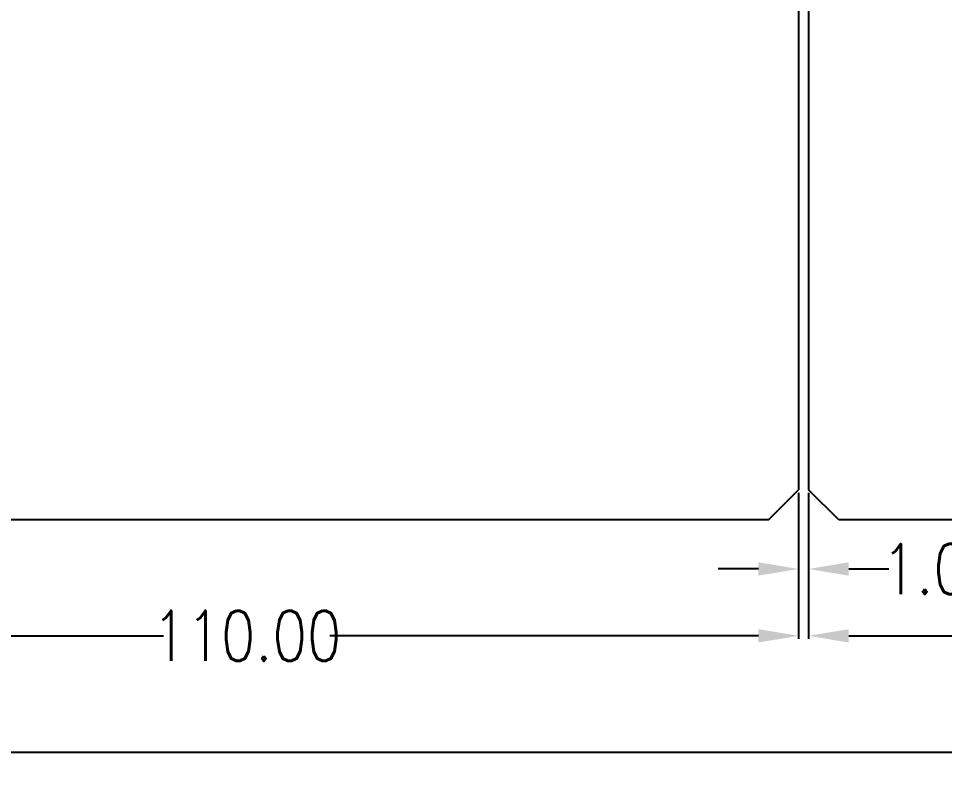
# Model space of a CAD drawing. Header units: millimetres. Extents: x 23075 to 24509, y -21593 to -20579.
# Drawn here: x 23311.5 to 23403.8, y -21093.4 to -21016.9 of the extents above; entities that cross this region are included whole.
import ezdxf

# ---------------------------------------------------------------- set-up
doc = ezdxf.new("R2010")
doc.units = ezdxf.units.MM
doc.header["$LTSCALE"] = 8
doc.layers.get('DEFPOINTS').update_dxf_attribs({"color": 6})
doc.layers.add('dim', color=3, linetype='Continuous', lineweight=15)
doc.styles.get("Standard").update_dxf_attribs({"font": 'txt.shx', "width": 0.8, "bigfont": 'chineset.shx'})
doc.dimstyles.new('ISO-25', dxfattribs={"dimtxt": 5, "dimasz": 4, "dimexe": 0.3, "dimexo": 0.3, "dimtad": 0, "dimzin": 1, "dimdsep": 46, "dimtxsty": 'Standard', "dimcen": 0, "dimclrd": 3, "dimclre": 3, "dimclrt": 3, "dimazin": 0, "dimtfac": 1, "dimtofl": 0, "dimtmove": 0, "dimatfit": 0, "dimfxl": 0, "dimarcsym": 0})

# ---------------------------------------------------------------- blocks, each defined once
blk = doc.blocks.new('*D27554')
at = {"layer": 'DEFPOINTS', "color": 0}
for p in [(23389.215, -21063.885), (23390.215, -21063.885), (23390.215, -21071.785)]:
    blk.add_point(p, dxfattribs=at)
at = {"layer": 'dim', "color": 3, "lineweight": -2}
for p, q in [((23389.215, -21064.185), (23389.215, -21072.085)), ((23390.215, -21064.185), (23390.215, -21072.085)), ((23385.215, -21071.785), (23381.215, -21071.785)), ((23394.215, -21071.785), (23398.215, -21071.785))]:
    blk.add_line(p, q, dxfattribs=at)
at = {"layer": 'dim', "color": 3}
for points in [[(23385.215, -21072.451), (23385.215, -21071.118), (23389.215, -21071.785)], [(23394.215, -21071.118), (23394.215, -21072.451), (23390.215, -21071.785)]]:
    blk.add_solid(points, dxfattribs=at)
at = {"layer": 'dim', "color": 3, "insert": (23403.506, -21071.785), "char_height": 5, "attachment_point": 5}
blk.add_mtext('1.00', dxfattribs=at)
blk = doc.blocks.new('*D27555')
at = {"layer": 'DEFPOINTS', "color": 0}
for p in [(23390.215, -21063.885), (23480.215, -21063.885), (23480.215, -21078.447)]:
    blk.add_point(p, dxfattribs=at)
at = {"layer": 'dim', "color": 3, "lineweight": -2}
for p, q in [((23390.215, -21064.185), (23390.215, -21078.747)), ((23480.215, -21064.185), (23480.215, -21078.747)), ((23394.215, -21078.447), (23427.59, -21078.447)), ((23476.215, -21078.447), (23442.84, -21078.447))]:
    blk.add_line(p, q, dxfattribs=at)
at = {"layer": 'dim', "color": 3}
for points in [[(23394.215, -21077.78), (23394.215, -21079.113), (23390.215, -21078.447)], [(23476.215, -21079.113), (23476.215, -21077.78), (23480.215, -21078.447)]]:
    blk.add_solid(points, dxfattribs=at)
at = {"layer": 'dim', "color": 3, "insert": (23435.215, -21078.447), "char_height": 5, "attachment_point": 5}
blk.add_mtext('90.00', dxfattribs=at)
blk = doc.blocks.new('*D27556')
at = {"layer": 'DEFPOINTS', "color": 0}
for p in [(23279.215, -21063.885), (23389.215, -21063.885), (23389.215, -21078.447)]:
    blk.add_point(p, dxfattribs=at)
at = {"layer": 'dim', "color": 3, "lineweight": -2}
for p, q in [((23279.215, -21064.185), (23279.215, -21078.747)), ((23389.215, -21064.185), (23389.215, -21078.747)), ((23283.215, -21078.447), (23325.923, -21078.447)), ((23385.215, -21078.447), (23342.506, -21078.447))]:
    blk.add_line(p, q, dxfattribs=at)
at = {"layer": 'dim', "color": 3}
for points in [[(23283.215, -21077.78), (23283.215, -21079.113), (23279.215, -21078.447)], [(23385.215, -21079.113), (23385.215, -21077.78), (23389.215, -21078.447)]]:
    blk.add_solid(points, dxfattribs=at)
at = {"layer": 'dim', "color": 3, "insert": (23334.215, -21078.447), "char_height": 5, "attachment_point": 5}
blk.add_mtext('110.00', dxfattribs=at)
blk = doc.blocks.new('*D27559')
at = {"layer": 'DEFPOINTS', "color": 0}
for p in [(23124.215, -21063.885), (23480.215, -21063.885), (23480.215, -21090.082)]:
    blk.add_point(p, dxfattribs=at)
at = {"layer": 'dim', "color": 3, "lineweight": -2}
for p, q in [((23124.215, -21064.185), (23124.215, -21090.382)), ((23480.215, -21064.185), (23480.215, -21090.382)), ((23128.215, -21090.082), (23282.256, -21090.082)), ((23476.215, -21090.082), (23302.173, -21090.082))]:
    blk.add_line(p, q, dxfattribs=at)
at = {"layer": 'dim', "color": 3}
for points in [[(23128.215, -21089.415), (23128.215, -21090.748), (23124.215, -21090.082)], [(23476.215, -21090.748), (23476.215, -21089.415), (23480.215, -21090.082)]]:
    blk.add_solid(points, dxfattribs=at)
at = {"layer": 'dim', "color": 3, "insert": (23292.215, -21090.082), "char_height": 5, "attachment_point": 5}
blk.add_mtext('356.00', dxfattribs=at)

msp = doc.modelspace()

# ---------------------------------------------------------------- linework, layer by layer
at = {"linetype": 'Continuous'}
for p, q in [((23389.215, -20996.885), (23389.215, -21063.885)), ((23390.215, -20996.885), (23390.215, -21063.885)), ((23386.215, -21066.885), (23389.215, -21063.885)), ((23393.215, -21066.885), (23390.215, -21063.885)), ((23386.215, -21066.885), (23282.215, -21066.885)), ((23477.215, -21066.885), (23393.215, -21066.885))]:
    msp.add_line(p, q, dxfattribs=at)

# ---------------------------------------------------------------- dimensions: what is measured, and where the dimension line sits
at = {"layer": 'dim'}
dim = msp.add_linear_dim(base=(23480.215, -21090.082), p1=(23124.215, -21063.885), p2=(23480.215, -21063.885), dimstyle='ISO-25', dxfattribs=at)
dim.commit()
dim.dimension.update_dxf_attribs({"geometry": '*D27559', "text_midpoint": (23292.215, -21090.082), "dimtype": 160})
for base, p1, p2, picture, middle in [((23389.215, -21078.447), (23279.215, -21063.885), (23389.215, -21063.885), '*D27556', (23334.215, -21078.447)), ((23390.215, -21071.785), (23389.215, -21063.885), (23390.215, -21063.885), '*D27554', (23403.506, -21071.785)), ((23480.215, -21078.447), (23390.215, -21063.885), (23480.215, -21063.885), '*D27555', (23435.215, -21078.447))]:
    dim = msp.add_linear_dim(base=base, p1=p1, p2=p2, dimstyle='ISO-25', dxfattribs=at)
    dim.commit()
    dim.dimension.update_dxf_attribs({"geometry": picture, "text_midpoint": middle})

doc.saveas('drawing.dxf')
